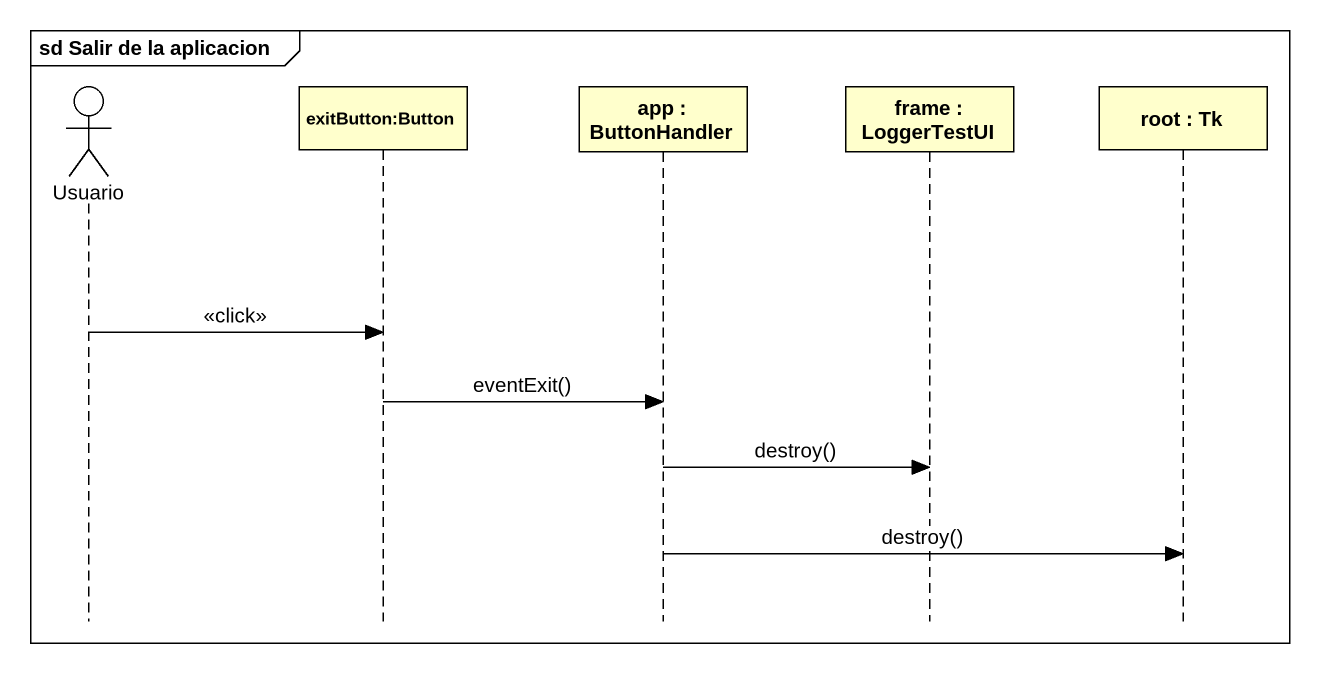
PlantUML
@startuml
mainframe sd Salir de la aplicacion
hide footbox
actor Usuario
participant "exitButton:Button" as exitButton_Button
participant "app : ButtonHandler" as app
participant "frame : LoggerTestUI" as frame_
participant "root : Tk" as root

Usuario -> exitButton_Button : <<click>>
exitButton_Button -> app : eventExit()
app -> frame_ : destroy()
app -> root : destroy()
@enduml
